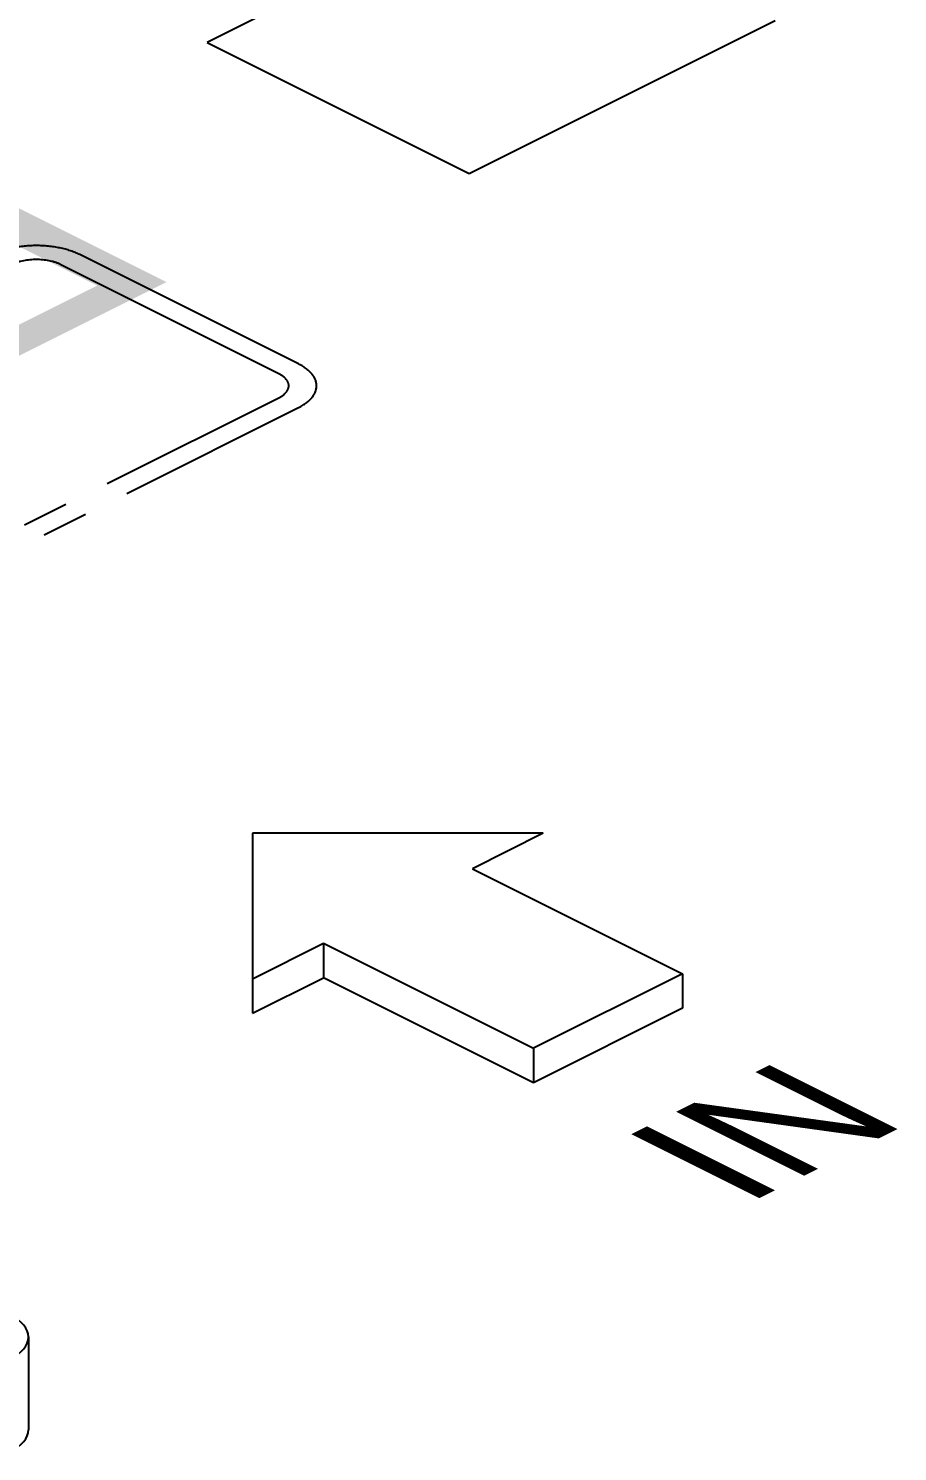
# Model space of a CAD drawing. Header units: millimetres. Extents: x 29838256 to 30236675, y -914750 to -833241.
# Drawn here: x 30129870 to 30131276, y -857165 to -854861 of the extents above; entities that cross this region are included whole.
import ezdxf
from ezdxf.enums import TextEntityAlignment as Align

# ---------------------------------------------------------------- set-up
doc = ezdxf.new("R2010")
doc.units = ezdxf.units.MM
doc.header["$LTSCALE"] = 600
doc.header["$MEASUREMENT"] = 0
doc.linetypes.add('CENTER2', pattern=[1.125, 0.75, -0.125, 0.125, -0.125])
for name, color, linetype in [('e-plan', 9, 'CONTINUOUS'), ('Parking-E', 7, 'CONTINUOUS'), ('Parking-S', 3, 'CONTINUOUS')]:
    doc.layers.add(name, color=color, linetype=linetype)
doc.styles.add('돋움', font='Dotum.TTF')

msp = doc.modelspace()

# ---------------------------------------------------------------- linework, layer by layer
at = {"layer": 'e-plan', "ltscale": 0.5, "extrusion": (0, -0.8660254037844386, 0.5000000000000002)}
for p, q in [((30130653.57326056, -854636.404695297, -4635.920023505248), (30130158.51621064, -854883.933220261, -5064.652005065124)), ((30130582.85082486, -855096.1005273728, -5432.136560687975), (30131077.90787479, -854848.5720024088, -5003.404579127867)), ((30130158.51621064, -854883.933220261, -5064.652005065124), (30130582.85082486, -855096.1005273728, -5432.136560687975))]:
    msp.add_line(p, q, dxfattribs=at)
at = {"layer": 'Parking-E', "color": 6}
for p, q in [((30130231.91659591, -856164.0514868001, -6989.938724526316), (30130231.91659591, -856399.4694051151, -6989.938724526316)), ((30130702.75243254, -856164.0514868001, -6989.511333750285), (30130231.91659591, -856164.0514868001, -6989.511333750285)), ((30130588.09635995, -856221.3795230947, -7088.80640531068), (30130927.95641996, -856391.3056560282, -7383.127101085144)), ((30130347.0651434, -856341.895131372, -7297.545561955593), (30130686.91740926, -856511.8251613728, -7591.873007644787)), ((30130347.0651434, -856341.895131372, -7297.545561955593), (30130347.0651434, -856397.8061259978, -7297.545561955593)), ((30130927.95641996, -856391.3056560282, -7383.127101085144), (30130686.91740926, -856511.8251613728, -7591.873007644787)), ((30130927.95641996, -856391.3056560287, -7383.127101086005), (30130927.95641996, -856447.2166506533, -7383.127101086005)), ((30130231.91659591, -856399.4694051163, -7397.267129283942), (30130231.91659591, -856455.3803997434, -7397.267129283942)), ((30130686.92130633, -856567.7342074648, -7591.86963268522), (30130347.0651434, -856397.8061259971, -7297.545561951893)), ((30130927.95641996, -856447.2166506537, -7402.495237763921), (30130686.91740926, -856567.7361559983, -7611.241144323566)), ((30130686.91740926, -856511.8251613728, -7591.873007644787), (30130686.91740926, -856567.7361559974, -7591.873007644787))]:
    msp.add_line(p, q, dxfattribs=at)
at = {"layer": 'Parking-E', "color": 6, "extrusion": (0, -0.8660254037844386, 0.5000000000000002)}
for p, q in [((30130702.74853547, -856164.0534353337, -6989.514708709385), (30130588.09635995, -856221.3795230947, -7088.80640531068)), ((30130702.75243254, -856164.0514868001, -6989.511333750034), (30130588.10025702, -856221.3775745619, -7088.80303035268)), ((30130702.75243254, -856164.0514868001, -6989.511333750285), (30130588.10025702, -856221.3775745612, -7088.803030351562)), ((30130702.75243254, -856164.0514868001, -6989.511333750329), (30130588.10025702, -856221.3775745612, -7088.803030351574)), ((30130231.91659591, -856399.4694051181, -7397.267129289605), (30130347.0651434, -856341.895131372, -7297.545561955593)), ((30130231.91659591, -856455.3803997434, -7397.267129289605), (30130347.0651434, -856397.8061259973, -7297.545561955593))]:
    msp.add_line(p, q, dxfattribs=at)
at = {"layer": 'Parking-E'}
msp.add_line((30129869.57463223, -856979.3642620645, -8953.89585448821), (30129869.57463223, -857129.3892036694, -8953.895854488208), dxfattribs=at)
at = {"layer": 'Parking-E', "extrusion": (0, -0.8660254037844387, 0.5000000000000002)}
for centre, end in [((30129769.55800449, -436243.9834038595, 737688.9520427423), 45.00000003858872), ((30129769.55800449, -436318.995874662, 737818.8774533733), 0)]:
    msp.add_arc(centre, 100.0166277366123, 314.9999999614113, end, dxfattribs=at)
at = {"layer": 'Parking-S', "color": 0, "linetype": 'CENTER2', "extrusion": (0, -0.8660254037844386, 0.5000000000000002), "elevation": 737818.877453373}
for points in [[(30130306.58287462, -432868.9271814571), (30129952.97069611, -432515.3150029379, 0.4142135623730951), (30129811.5258247, -432515.3150029291), (30128326.35467491, -434000.4861527032, 0.4142135623730951), (30128326.3546749, -434141.9310241177), (30128679.96685342, -434495.5432026387, 0.4142135623730951), (30128821.41172483, -434495.5432026376), (30130306.58287462, -433010.3720528658, 0.4142135623730951)], [(30130274.75777856, -432900.752277524), (30129921.14560004, -432547.140099005, 0.4142135623730414), (30129843.35092077, -432547.1400989981), (30128358.17977098, -434032.3112487701, 0.4142135623730415), (30128358.17977097, -434110.1059280528), (30128711.79194949, -434463.7181065722, 0.4142135623732606), (30128789.58662876, -434463.7181065713), (30130274.75777856, -432978.5469567988, 0.4142135623730414)]]:
    msp.add_lwpolyline(points, format="xyb", close=True, dxfattribs=at)

# ---------------------------------------------------------------- texts
at = {"layer": 'e-plan', "extrusion": (0, -0.8660254037844386, 0.5000000000000002), "style": '돋움'}
msp.add_text('내려감', height=780.72192, rotation=44.99999999778906, dxfattribs=at).set_placement((30128092.38911047, -434506.8720844802, 737818.8774533733))
at = {"layer": 'Parking-E', "extrusion": (0, -0.8660254037844386, 0.5000000000000002), "style": '돋움'}
for rotation, p in [(45.00000000052702, (30131059.21516413, -435102.311670238, 737965.0627277021)), (45.00000003844873, (30131059.21906124, -435102.3077732107, 737965.0627277023)), (45.00000000052702, (30131059.2190612, -435102.3077731708, 737965.0627277023)), (45.00000000052702, (30131059.2190612, -435102.3077731708, 737965.0627277023))]:
    msp.add_text('IN', height=292.77072, rotation=rotation, dxfattribs=at).set_placement(p, align=Align.MIDDLE_CENTER)

doc.saveas('drawing.dxf')
